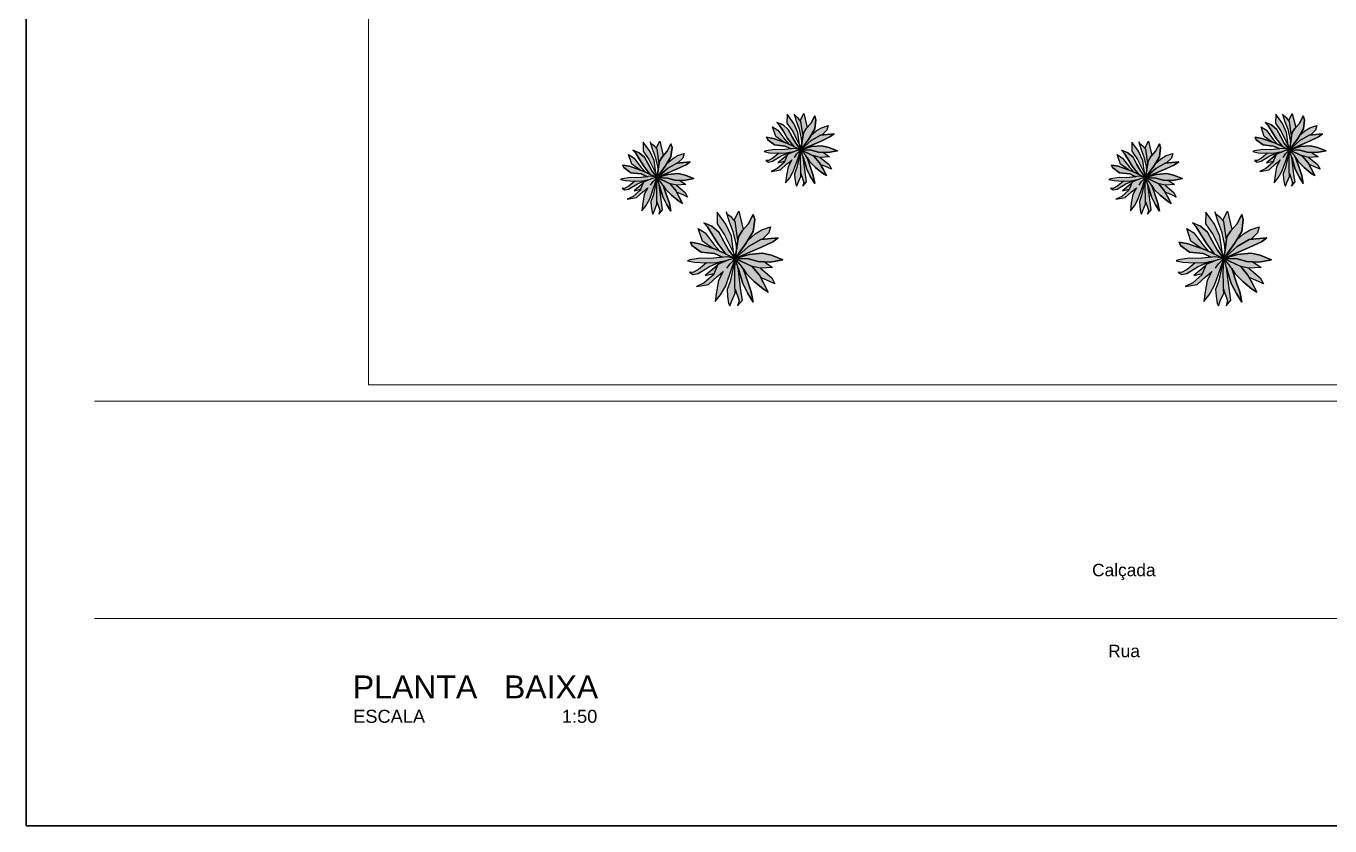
# Model space of a CAD drawing. Header units: inches. Extents: x 208.2 to 264.4, y 86.5 to 110.5.
# Drawn here: x 221.68 to 233.67, y 86.52 to 93.88 of the extents above; entities that cross this region are included whole.
import ezdxf

# ---------------------------------------------------------------- set-up
doc = ezdxf.new("R2010")
doc.units = ezdxf.units.IN
doc.header["$MEASUREMENT"] = 0
doc.layers.add('T-MOV', color=7, linetype='Continuous')
doc.layers.add('T-VIS', color=7, linetype='Continuous')
doc.layers.add('texto', color=7, linetype='Continuous', lineweight=13)
doc.styles.add('arial', font='arial.ttf')
doc.styles.add('TARCISIO', font='arial.ttf')

# ---------------------------------------------------------------- blocks, each defined once
blk = doc.blocks.new('VG-PLANTA-PB-36')
h = blk.add_hatch(color=66)
h.dxf.hatch_style = 1
h.paths.add_polyline_path([(0.0658, 0.0219), (0.0869, 0.0339), (0.1025, 0.0464), (0.0792, 0.0436), (0.0529, 0.039), (0.0317, 0.0277), (0.024, 0.0191), (0.0132, 0.0117), (0.0006, -0.0005), (0.0382, 0.0122), (0.0511, 0.0168)])
h.paths.add_polyline_path([(0.0442, 0.0427), (0.0619, 0.0621), (0.0671, 0.0907), (0.0585, 0.0723), (0.0395, 0.051), (0.0362, 0.0496), (0.0149, 0.0408), (0.0059, 0.0197), (0.0037, 0.0145), (0.0006, -0.0005), (0.0132, 0.0117), (0.024, 0.0191), (0.0373, 0.0339)])
h.paths.add_polyline_path([(0.0412, 0.07), (0.0178, 0.042), (0.0362, 0.0496)], flags=17)
h.paths.add_polyline_path([(0.036, 0.0866), (0.0386, 0.0991), (0.0335, 0.1069), (0.0339, 0.0991), (0.0266, 0.0857), (0.0114, 0.0672), (0.0106, 0.0445), (0.0084, 0.0331), (0.0197, 0.0598)])
h.paths.add_polyline_path([(0.0097, 0.0958), (0.0063, 0.112), (0.0041, 0.1065), (0.0002, 0.081), (0.0011, 0.0579), (-0.002, 0.0293), (-0.0032, 0.0187), (0.0006, -0.0005), (0.0037, 0.0145), (0.0059, 0.0197), (0.0084, 0.0331), (0.0106, 0.0445), (0.0115, 0.0695)])
h.paths.add_polyline_path([(-0.014, 0.0801), (-0.0299, 0.1014), (-0.0377, 0.1046), (-0.0338, 0.0838), (-0.0192, 0.0422), (-0.0095, 0.0214), (0.0006, -0.0005), (-0.0032, 0.0187), (-0.002, 0.0293), (-0.0105, 0.0482)])
h.paths.add_polyline_path([(-0.0403, 0.0769), (-0.0696, 0.0866), (-0.0593, 0.07), (-0.0312, 0.0492), (-0.0159, 0.0351), (-0.0192, 0.0422), (-0.0227, 0.0523)])
h.paths.add_polyline_path([(-0.0343, 0.0404), (-0.0571, 0.0542), (-0.0739, 0.0649), (-0.0834, 0.0736), (-0.0756, 0.0542), (-0.0614, 0.0381), (-0.039, 0.0261), (-0.0196, 0.0154), (0.0006, -0.0005), (-0.0095, 0.0214)])
h.paths.add_polyline_path([(-0.0549, 0.0247), (-0.0808, 0.0422), (-0.108, 0.0418), (-0.08, 0.0214), (-0.0519, 0.0085), (-0.0144, 0.0034), (-0.0095, 0.0021)])
h.paths.add_polyline_path([(-0.0627, 0.0048), (-0.0877, 0.0145), (-0.1088, 0.0205), (-0.1032, 0.0173), (-0.0959, 0.0076), (-0.0864, -0.0007), (-0.0423, -0.007), (-0.0252, -0.0044), (-0.0182, -0.0034), (-0.0334, -0.0017)])
h.paths.add_polyline_path([(-0.0498, -0.0081), (-0.0423, -0.007), (-0.0864, -0.0007), (-0.0893, 0.0018), (-0.111, -0.0091), (-0.0672, -0.0195), (-0.0644, -0.0169)])
h.paths.add_polyline_path([(0.0006, -0.0005), (-0.0252, -0.0044), (-0.0498, -0.0081), (-0.0644, -0.0169), (-0.08, -0.0312), (-0.1032, -0.0428), (-0.0912, -0.0465), (-0.0631, -0.0432), (-0.0343, -0.0257)])
h.paths.add_polyline_path([(-0.0273, -0.0322), (0.0006, -0.0005), (-0.0343, -0.0257), (-0.0427, -0.0308), (-0.0571, -0.0474), (-0.0666, -0.0631), (-0.0735, -0.0839), (-0.0593, -0.0797), (-0.0441, -0.0645), (-0.0437, -0.0608)])
h.paths.add_polyline_path([(0.0006, -0.0005), (-0.0273, -0.0322), (-0.0437, -0.0608), (-0.048, -0.1019), (-0.0386, -0.0894), (-0.0261, -0.0622)])
h.paths.add_polyline_path([(0.0084, -0.0548), (0.002, -0.0322), (0.0006, -0.0005), (-0.0088, -0.0331), (-0.0118, -0.065), (-0.0066, -0.0862), (0.0037, -0.113), (0.0093, -0.083)])
h.paths.add_polyline_path([(0.0188, -0.0379), (0.0006, -0.0005), (0.002, -0.0322), (0.0084, -0.0548), (0.0089, -0.0694), (0.0222, -0.0885), (0.024, -0.0599)])
h.paths.add_polyline_path([(0.0403, -0.0576), (0.0201, -0.0405), (0.0188, -0.0379), (0.024, -0.0599), (0.0464, -0.0867), (0.0606, -0.0941), (0.055, -0.0825), (0.0455, -0.0603)])
h.paths.add_polyline_path([(0.0369, -0.0271), (0.0246, -0.0192), (0.0188, -0.0155), (0.0006, -0.0005), (0.0201, -0.0405), (0.0403, -0.0576), (0.0585, -0.0673), (0.08, -0.0784), (0.0723, -0.0663), (0.055, -0.0451)])
h.paths.add_polyline_path([(0.0233, -0.0073), (0.0006, -0.0005), (0.0188, -0.0155), (0.0246, -0.0192), (0.058, -0.0308), (0.0796, -0.0382), (0.1042, -0.0428), (0.0839, -0.0303), (0.0602, -0.0183)])
h.paths.add_polyline_path([(0.0736, -0.0001), (0.0615, 0.0002), (0.0347, 0.0006), (0.0006, -0.0005), (0.0233, -0.0073), (0.0761, -0.0141), (0.0994, -0.0174), (0.1128, -0.0063), (0.1007, -0.0095)])
h.paths.add_polyline_path([(0.1128, 0.0122), (0.1072, 0.015), (0.0895, 0.0177), (0.0744, 0.0187), (0.0554, 0.0117), (0.0006, -0.0005), (0.0347, 0.0006), (0.0615, 0.0002), (0.0826, -0.0003), (0.1012, 0.0076)])
at = {"layer": 'T-VIS', "color": 3}
for p, q in [((-0.0377, 0.1046), (-0.0338, 0.0838)), ((-0.0299, 0.1014), (-0.0377, 0.1046)), ((-0.014, 0.0801), (-0.0299, 0.1014)), ((0.0002, 0.081), (0.0041, 0.1065)), ((0.0041, 0.1065), (0.0063, 0.112)), ((0.0063, 0.112), (0.0097, 0.0958)), ((0.0097, 0.0958), (0.0115, 0.0695)), ((0.0266, 0.0857), (0.0339, 0.0991)), ((0.0335, 0.1069), (0.0386, 0.0991)), ((0.0339, 0.0991), (0.0335, 0.1069)), ((0.0386, 0.0991), (0.036, 0.0866)), ((-0.0834, 0.0736), (-0.0756, 0.0542)), ((-0.0739, 0.0649), (-0.0834, 0.0736)), ((-0.0571, 0.0542), (-0.0739, 0.0649)), ((-0.0696, 0.0866), (-0.0593, 0.07)), ((-0.0403, 0.0769), (-0.0696, 0.0866)), ((-0.0593, 0.07), (-0.0312, 0.0492)), ((-0.0227, 0.0523), (-0.0403, 0.0769)), ((-0.0338, 0.0838), (-0.0192, 0.0422)), ((-0.0105, 0.0482), (-0.014, 0.0801)), ((0.0011, 0.0579), (0.0002, 0.081)), ((0.0115, 0.0695), (0.0106, 0.0445)), ((0.0114, 0.0672), (0.0266, 0.0857)), ((0.0179, 0.0422), (0.0412, 0.07)), ((0.036, 0.0866), (0.0197, 0.0598)), ((0.0412, 0.07), (0.036, 0.0492)), ((0.0395, 0.051), (0.0585, 0.0723)), ((0.0619, 0.0621), (0.0442, 0.0427)), ((0.0585, 0.0723), (0.0671, 0.0907)), ((0.0671, 0.0907), (0.0619, 0.0621)), ((-0.108, 0.0418), (-0.0808, 0.0422)), ((-0.08, 0.0214), (-0.108, 0.0418)), ((-0.0808, 0.0422), (-0.0549, 0.0247)), ((-0.0756, 0.0542), (-0.0614, 0.0381)), ((-0.0614, 0.0381), (-0.039, 0.0261)), ((-0.0343, 0.0404), (-0.0571, 0.0542)), ((-0.0095, 0.0214), (-0.0343, 0.0404)), ((-0.0312, 0.0492), (-0.0159, 0.0351)), ((-0.0192, 0.0422), (0.0006, -0.0005)), ((-0.002, 0.0293), (-0.0105, 0.0482)), ((-0.0032, 0.0187), (0.0011, 0.0579)), ((0.0037, 0.0145), (0.0149, 0.0408)), ((0.0106, 0.0445), (0.0059, 0.0197)), ((0.0197, 0.0598), (0.0083, 0.0327)), ((0.0149, 0.0408), (0.0395, 0.051)), ((0.0317, 0.0277), (0.0529, 0.039)), ((0.0442, 0.0427), (0.0373, 0.0339)), ((0.0529, 0.039), (0.0792, 0.0436)), ((0.0869, 0.0339), (0.0658, 0.0219)), ((0.0792, 0.0436), (0.1025, 0.0464)), ((0.1025, 0.0464), (0.0869, 0.0339)), ((-0.0893, 0.0018), (-0.111, -0.0091)), ((-0.1088, 0.0205), (-0.0877, 0.0145)), ((-0.1032, 0.0173), (-0.1088, 0.0205)), ((-0.0959, 0.0076), (-0.1032, 0.0173)), ((-0.0864, -0.0007), (-0.0959, 0.0076)), ((-0.0877, 0.0145), (-0.0627, 0.0048)), ((-0.0519, 0.0085), (-0.08, 0.0214)), ((-0.0627, 0.0048), (-0.0334, -0.0017)), ((-0.0549, 0.0247), (-0.0095, 0.0021)), ((-0.0144, 0.0034), (-0.0519, 0.0085)), ((-0.039, 0.0261), (-0.0196, 0.0154)), ((-0.0196, 0.0154), (0.0006, -0.0005)), ((0.0006, -0.0005), (-0.0144, 0.0034)), ((0.0006, -0.0005), (-0.0032, 0.0187)), ((0.0006, -0.0005), (0.0037, 0.0145)), ((0.0382, 0.0122), (0.0006, -0.0005)), ((0.0006, -0.0005), (0.0554, 0.0117)), ((0.0132, 0.0117), (0.0006, -0.0005)), ((0.0347, 0.0006), (0.0006, -0.0005)), ((0.024, 0.0191), (0.0132, 0.0117)), ((0.0615, 0.0002), (0.0347, 0.0006)), ((0.0511, 0.0168), (0.0382, 0.0122)), ((0.0658, 0.0219), (0.0511, 0.0168)), ((0.0554, 0.0117), (0.0744, 0.0187)), ((0.0826, -0.0003), (0.0615, 0.0002)), ((0.0744, 0.0187), (0.0895, 0.0177)), ((0.1012, 0.0076), (0.0826, -0.0003)), ((0.0895, 0.0177), (0.1072, 0.015)), ((0.1128, 0.0122), (0.1012, 0.0076)), ((0.1072, 0.015), (0.1128, 0.0122)), ((-0.111, -0.0091), (-0.0672, -0.0195)), ((-0.0423, -0.007), (-0.0864, -0.0007)), ((-0.0644, -0.0169), (-0.08, -0.0312)), ((-0.0498, -0.0081), (-0.0644, -0.0169)), ((-0.0631, -0.0432), (-0.0343, -0.0257)), ((-0.0252, -0.0044), (-0.0498, -0.0081)), ((-0.0343, -0.0257), (0.0006, -0.0005)), ((-0.0334, -0.0017), (-0.0178, -0.0034)), ((0.0006, -0.0005), (-0.0273, -0.0322)), ((-0.0261, -0.0622), (0.0006, -0.0005)), ((0.0006, -0.0005), (-0.0252, -0.0044)), ((0.0006, -0.0005), (-0.0088, -0.0331)), ((0.0602, -0.0183), (0.0006, -0.0005)), ((0.0188, -0.0155), (0.0006, -0.0005)), ((0.0006, -0.0005), (0.0201, -0.0405)), ((0.002, -0.0322), (0.0006, -0.0005)), ((0.0369, -0.0271), (0.0188, -0.0155)), ((0.0761, -0.0141), (0.0233, -0.0073)), ((0.0246, -0.0192), (0.058, -0.0308)), ((0.055, -0.0451), (0.0369, -0.0271)), ((0.0839, -0.0303), (0.0602, -0.0183)), ((0.0736, -0.0001), (0.1007, -0.0095)), ((0.0994, -0.0174), (0.0761, -0.0141)), ((0.1042, -0.0428), (0.0839, -0.0303)), ((0.1128, -0.0063), (0.0994, -0.0174)), ((0.1007, -0.0095), (0.1128, -0.0063)), ((-0.08, -0.0312), (-0.1032, -0.0428)), ((-0.1032, -0.0428), (-0.0912, -0.0465)), ((-0.0912, -0.0465), (-0.0631, -0.0432)), ((-0.0571, -0.0474), (-0.0666, -0.0631)), ((-0.0427, -0.0308), (-0.0571, -0.0474)), ((-0.0437, -0.0608), (-0.048, -0.1019)), ((-0.0273, -0.0322), (-0.0437, -0.0608)), ((-0.0088, -0.0331), (-0.0118, -0.065)), ((0.0084, -0.0548), (0.002, -0.0322)), ((0.0093, -0.083), (0.0084, -0.0548)), ((0.024, -0.0599), (0.0188, -0.0379)), ((0.0201, -0.0405), (0.0403, -0.0576)), ((0.0222, -0.0885), (0.024, -0.0599)), ((0.024, -0.0599), (0.0464, -0.0867)), ((0.0403, -0.0576), (0.0585, -0.0673)), ((0.055, -0.0825), (0.0455, -0.0603)), ((0.0723, -0.0663), (0.055, -0.0451)), ((0.058, -0.0308), (0.0796, -0.0382)), ((0.0796, -0.0382), (0.1042, -0.0428)), ((-0.0666, -0.0631), (-0.0735, -0.0839)), ((-0.0735, -0.0839), (-0.0593, -0.0797)), ((-0.0593, -0.0797), (-0.0441, -0.0645)), ((-0.048, -0.1019), (-0.0386, -0.0894)), ((-0.0386, -0.0894), (-0.0261, -0.0622)), ((-0.0118, -0.065), (-0.0066, -0.0862)), ((-0.0066, -0.0862), (0.0037, -0.113)), ((0.0037, -0.113), (0.0093, -0.083)), ((0.0089, -0.0694), (0.0222, -0.0885)), ((0.0464, -0.0867), (0.0606, -0.0941)), ((0.0606, -0.0941), (0.055, -0.0825)), ((0.0585, -0.0673), (0.08, -0.0784)), ((0.08, -0.0784), (0.0723, -0.0663))]:
    blk.add_line(p, q, dxfattribs=at)
blk.add_lwpolyline([(0.08, -0.0784), (0.0585, -0.0673), (0.0403, -0.0576), (0.0201, -0.0405), (0.0006, -0.0005), (0.002, -0.0322), (0.0084, -0.0548), (0.0093, -0.083), (0.0037, -0.113), (-0.0066, -0.0862), (-0.0118, -0.065), (-0.0088, -0.0331), (0.0006, -0.0005), (-0.0261, -0.0622), (-0.0386, -0.0894), (-0.048, -0.1019), (-0.0437, -0.0608), (-0.0273, -0.0322), (0.0006, -0.0005), (-0.0343, -0.0257), (-0.0631, -0.0432), (-0.0912, -0.0465), (-0.1032, -0.0428), (-0.08, -0.0312), (-0.0644, -0.0169), (-0.0498, -0.0081), (-0.0252, -0.0044), (0.0006, -0.0005), (-0.0144, 0.0034), (-0.0519, 0.0085), (-0.08, 0.0214), (-0.108, 0.0418), (-0.0808, 0.0422), (-0.0549, 0.0247), (-0.0095, 0.0021), (0.0006, -0.0005), (-0.0196, 0.0154), (-0.039, 0.0261), (-0.0614, 0.0381), (-0.0756, 0.0542), (-0.0834, 0.0736), (-0.0739, 0.0649), (-0.0571, 0.0542), (-0.0343, 0.0404), (-0.0095, 0.0214), (-0.0192, 0.0422), (-0.0338, 0.0838), (-0.0377, 0.1046), (-0.0299, 0.1014), (-0.014, 0.0801), (-0.0105, 0.0482), (-0.002, 0.0293), (0.0011, 0.0579), (0.0002, 0.081), (0.0041, 0.1065), (0.0063, 0.112), (0.0097, 0.0958), (0.0115, 0.0695), (0.0114, 0.0672), (0.0266, 0.0857), (0.0339, 0.0991), (0.0335, 0.1069), (0.0386, 0.0991), (0.036, 0.0866), (0.0197, 0.0598), (0.0084, 0.0331), (0.0059, 0.0197), (0.0149, 0.0408), (0.0178, 0.042), (0.0412, 0.07), (0.0362, 0.0496), (0.0395, 0.051), (0.0585, 0.0723), (0.0671, 0.0907), (0.0619, 0.0621), (0.0442, 0.0427), (0.0373, 0.0339), (0.0317, 0.0277), (0.0529, 0.039), (0.0792, 0.0436), (0.1025, 0.0464), (0.0869, 0.0339), (0.0658, 0.0219), (0.0511, 0.0168), (0.0382, 0.0122), (0.0006, -0.0005), (0.0554, 0.0117), (0.0744, 0.0187), (0.0895, 0.0177), (0.1072, 0.015), (0.1128, 0.0122), (0.1012, 0.0076), (0.0826, -0.0003), (0.0736, -0.0001), (0.1007, -0.0095), (0.1128, -0.0063), (0.0994, -0.0174), (0.0761, -0.0141), (0.0233, -0.0073), (0.0602, -0.0183), (0.0839, -0.0303), (0.1042, -0.0428), (0.0796, -0.0382), (0.058, -0.0308), (0.0246, -0.0192), (0.0369, -0.0271), (0.055, -0.0451), (0.0723, -0.0663)], close=True, dxfattribs=at)

msp = doc.modelspace()

# ---------------------------------------------------------------- linework, layer by layer
at = {"color": 1, "lineweight": 30}
for p, q in [((221.676, 110.523), (221.676, 86.523)), ((221.676, 86.523), (264.426, 86.523))]:
    msp.add_line(p, q, dxfattribs=at)
at = {"lineweight": 5}
for points in [[(239.985, 102.317), (239.175, 90.433), (222.304, 90.433)], [(224.675, 90.433), (239.175, 90.433), (239.669, 97.675), (239.519, 97.686), (239.035, 90.583), (224.825, 90.583), (224.825, 94.858)]]:
    msp.add_lwpolyline(points, dxfattribs=at)
msp.add_lwpolyline([(241.981, 102.181), (241.171, 90.297, -0.394412), (239.175, 88.433), (222.304, 88.433)], format="xyb", dxfattribs=at)

# ---------------------------------------------------------------- block references
at = {"layer": 'T-MOV', "color": 0, "rotation": 90}
for p, xscale, yscale, zscale in [((228.8, 92.747), -3, 3, 3), ((233.293, 92.747), -3, 3, 3), ((227.477, 92.491), -3, 3, 3), ((231.97, 92.491), -3, 3, 3), ((228.195, 91.748), -3.9, 3.9, 3.9), ((232.688, 91.748), -3.9, 3.9, 3.9)]:
    msp.add_blockref('VG-PLANTA-PB-36', p, dxfattribs=dict(at, xscale=xscale, yscale=yscale, zscale=zscale))

# ---------------------------------------------------------------- texts
at = {"layer": 'texto'}
for s, height, style, p in [('Calçada', 0.114, 'arial', (231.479, 88.821)), ('Rua', 0.114, 'arial', (231.627, 88.076)), ('PLANTA   BAIXA', 0.2106, 'TARCISIO', (224.681, 87.697)), ('ESCALA                           1:50', 0.12, 'TARCISIO', (224.684, 87.472))]:
    msp.add_text(s, height=height, dxfattribs=dict(at, style=style)).set_placement(p)

doc.saveas('drawing.dxf')
